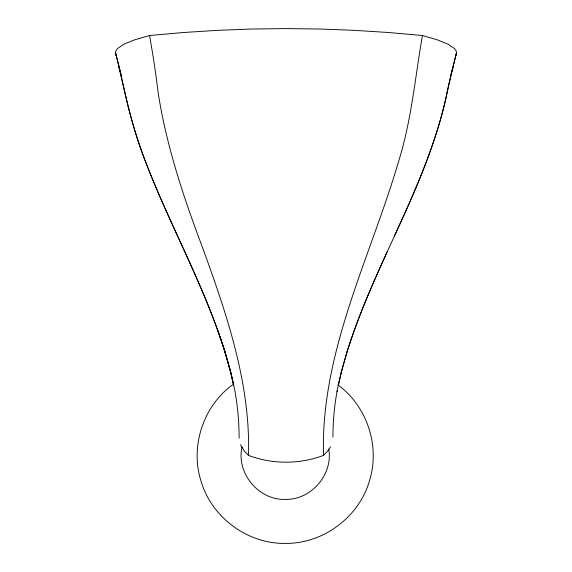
<?xml version="1.0" encoding="UTF-8"?>
<svg xmlns="http://www.w3.org/2000/svg" width="572" height="572" viewBox="0 0 572 572"><rect width="100%" height="100%" fill="white"/><g stroke="black" fill="none" stroke-linecap="round" stroke-linejoin="round"><path stroke-width="0.86" d="M323.502 455.398C320.449 351.594 370.856 256.849 399.149 159.567C411.568 119.419 415.293 76.262 422.401 35.714M332.897 437.122C333.033 419.326 334.699 401.544 338.51 384.141M242.049 446.789C235.936 472.851 258.451 500.25 285.192 499.385C311.054 500.164 333.211 474.596 328.757 449.113M338.317 385.592L341.391 371.764L341.219 372.415L347.347 350.822L347.154 351.415C372.93 268.847 420.921 194.83 442.821 110.896C447.661 91.584 451.365 72.043 456.542 52.817L456.006 50.658L454.411 48.491L448.012 44.166L437.358 39.847L422.436 35.521L388.324 32.49L354.218 30.33L320.106 29.029L286 28.6L251.894 29.029L217.782 30.33L183.676 32.49L149.564 35.521L134.642 39.847L123.988 44.166L117.589 48.491L115.994 50.658L115.458 52.817C121.378 74.017 124.853 95.767 130.852 116.953C153.275 198.284 199.514 270.449 224.653 350.822L230.781 372.415L224.653 350.822M456.542 52.817C452.688 68.232 448.598 83.548 445.774 99.192C434.556 146.832 414.993 191.906 394.322 236.079M337.001 391.491L337.165 390.783M455.913 55.384L456.449 53.239M338.352 384.842C348.527 338.581 367.596 294.988 387.058 252.016M451.001 74.431L453.074 67.038M330.537 446.825L327.606 451.122L323.723 455.212M233.733 384.005C203.854 404.876 190.047 445.359 200.736 480.173C210.946 516.859 247.118 543.936 285.192 543.4C323.273 543.936 359.445 516.859 369.655 480.173C380.18 445.853 366.938 406.077 337.945 384.906M322.837 455.655C299.249 464.357 272.751 464.357 249.163 455.655M248.277 455.212L244.394 451.122L240.44 444.68M217.725 330.173L224.846 351.415M121.514 76.147L115.458 52.817M119.448 68.876L118.926 67.038C126.569 99.414 133.526 132.089 146.039 163.106C174.803 237.13 216.287 306.685 233.648 384.842M115.551 53.239L116.087 55.391M230.609 371.764L233.683 385.592M230.966 373.251L233.655 385.421M233.49 384.141C237.401 401.901 239.017 420.07 239.125 438.238M149.599 35.714C152.731 53.475 155.834 72.973 157.972 91.534C166.323 146.332 184.163 199.042 203.703 250.708C227.477 316.43 250.557 384.641 248.498 455.398"/></g></svg>
